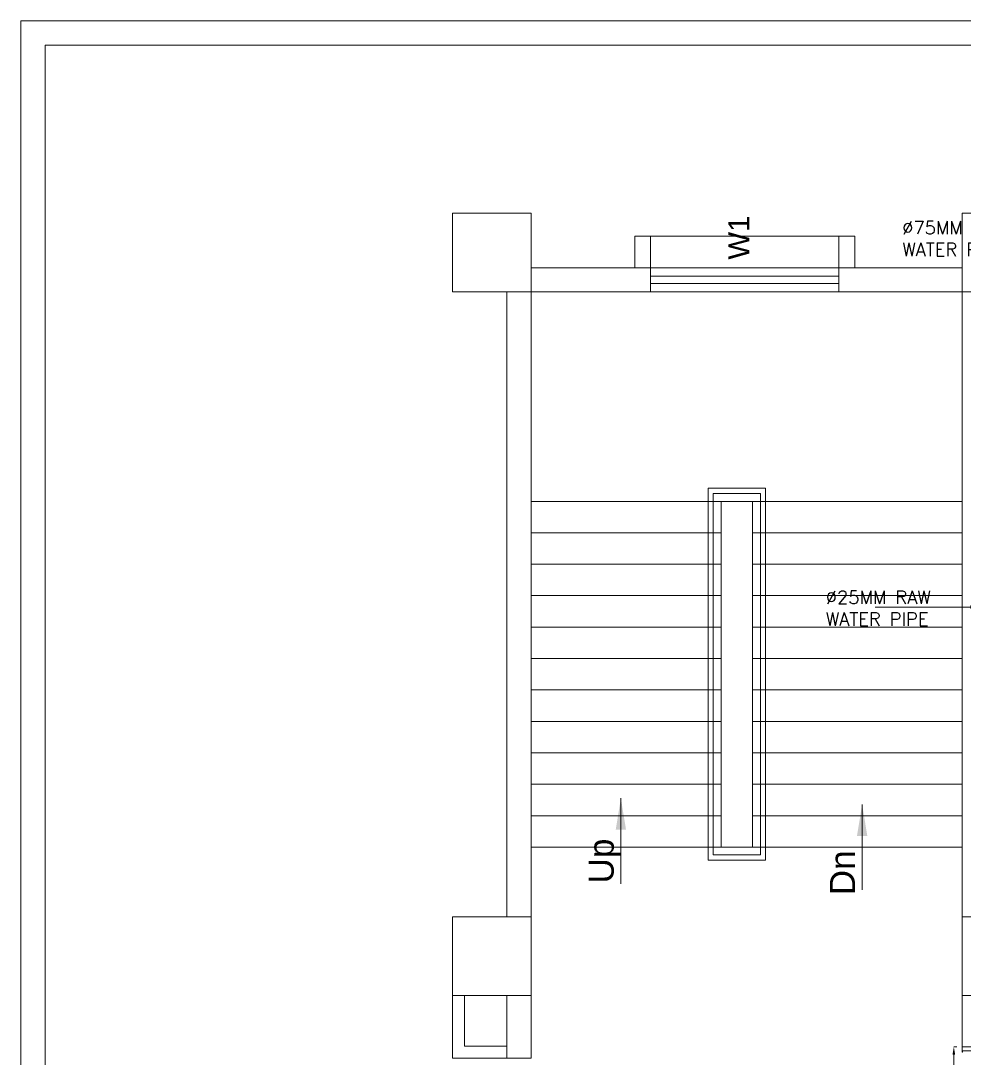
# Model space of a CAD drawing. Extents: x 3505867 to 4040009, y -660366 to -590408.
# Drawn here: x 3505867 to 3514875, y -603838 to -593937 of the extents above; entities that cross this region are included whole.
import ezdxf
from ezdxf import colors
from ezdxf.entities.mleader import LeaderData, LeaderLine
from ezdxf.enums import TextEntityAlignment as Align
from ezdxf.math import Vec2, Vec3

# ---------------------------------------------------------------- set-up
doc = ezdxf.new("R2010")
doc.units = 0
doc.header["$LTSCALE"] = 6
doc.header["$MEASUREMENT"] = 0
doc.layers.get('0').update_dxf_attribs({"linetype": 'CONTINUOUS', "lineweight": 0})
doc.layers.get('Defpoints').update_dxf_attribs({"linetype": 'CONTINUOUS', "lineweight": 0})
for name, color, linetype, lineweight in [('BLOCK HACTH', 10, 'CONTINUOUS', 0), ('Chajja', 7, 'CONTINUOUS', 0), ('COL', 5, 'CONTINUOUS', 0), ('DIM', 7, 'CONTINUOUS', 0), ('Double Leaf Door', 4, 'CONTINUOUS', 0), ('JOINERY', 7, 'CONTINUOUS', 0), ('PHE-SP', 1, 'CONTINUOUS', 0), ('PL- WASTE PIPE', 6, 'CONTINUOUS', 0), ('PL-RA WATER SUPPLY PIPE', 100, 'CONTINUOUS', 0), ('Railing', 21, 'CONTINUOUS', 0), ('Staircase', 7, 'CONTINUOUS', 0), ('WALL', 10, 'CONTINUOUS', 0), ('walls', 1, 'CONTINUOUS', 0), ('Window', 161, 'CONTINUOUS', 0)]:
    doc.layers.add(name, color=color, linetype=linetype, lineweight=lineweight)
doc.styles.add('ARI', font='arial.ttf')
doc.styles.add('ARIAL', font='arial.ttf')
doc.styles.add('ROMANS', font='romans.shx')
doc.styles.get("Standard").update_dxf_attribs({"font": 'SIMPLEX'})
doc.dimstyles.new('AEPL1', dxfattribs={"dimtxt": 100, "dimasz": 75, "dimexe": 1.25, "dimexo": 50, "dimtad": 0, "dimdec": 0, "dimtxsty": 'ROMANS', "dimcen": 2.5, "dimclrd": 7, "dimclre": 7, "dimadec": 0, "dimazin": 0, "dimtfac": 1, "dimtdec": 0, "dimtmove": 0, "dimatfit": 3, "dimfxl": 1, "dimlwd": 0, "dimlwe": 0, "dimarcsym": 0})
doc.dimstyles.new('int. dim', dxfattribs={"dimtxt": 900, "dimasz": 450, "dimexe": 150, "dimexo": 150, "dimgap": 150, "dimtad": 0, "dimdec": 0, "dimzin": 12, "dimdsep": 46, "dimtxsty": 'ARI', "dimblk": 'ARCHTICK', "dimcen": 1.5, "dimdle": 150, "dimclrd": 256, "dimclre": 256, "dimclrt": 7, "dimazin": 0, "dimtfac": 1, "dimtdec": 0, "dimtix": 1, "dimtmove": 2, "dimatfit": 3, "dimfxl": 1, "dimtolj": 1, "dimtzin": 0, "dimlwd": -1, "dimlwe": -1, "dimarcsym": 0})

# ---------------------------------------------------------------- blocks, each defined once
blk = doc.blocks.new('_ArchTick')
at = {"color": 0, "linetype": 'ByBlock', "const_width": 0.15}
blk.add_lwpolyline([(-0.5, -0.5), (0.5, 0.5)], dxfattribs=at)
blk = doc.blocks.new('1800x100')
at = {"layer": 'Double Leaf Door'}
for points in [[(101627.9, -31394.5), (101632.8, -31394.5), (101632.8, -31098), (101627.9, -31098)], [(101671.5, -31098), (101666.6, -31098), (101666.6, -31394.5), (101671.5, -31394.5)], [(103255.9, -31098), (103260.9, -31098), (103260.9, -31394.5), (103255.9, -31394.5)], [(103299.6, -31394.5), (103294.6, -31394.5), (103294.6, -31098), (103299.6, -31098)]]:
    blk.add_hatch(color=6, dxfattribs=at).paths.add_polyline_path(points)
at = {"layer": 'Double Leaf Door', "color": 8}
for p, q in [((101613.5, -30961.8), (101613.5, -30979.7)), ((101627.9, -30959.8), (101615.5, -30959.8)), ((101615.5, -30981.7), (101627.9, -30981.7)), ((101627.9, -31558.5), (101627.9, -30904.2)), ((101627.9, -30904.2), (101671.5, -30904.2)), ((101627.9, -30959.8), (101627.9, -30981.7)), ((101649.7, -31098), (101649.7, -30904.2)), ((101671.5, -30904.2), (101671.5, -31558.5)), ((103299.6, -30904.2), (103255.9, -30904.2)), ((103255.9, -30904.2), (103255.9, -31558.5)), ((103277.8, -31098), (103277.8, -30904.2)), ((103299.6, -31558.5), (103299.6, -30904.2)), ((103299.6, -30959.8), (103312, -30959.8)), ((103299.6, -30959.8), (103299.6, -30981.7)), ((103312, -30981.7), (103299.6, -30981.7)), ((103314, -30961.8), (103314, -30979.7)), ((101649.7, -31558.5), (101649.7, -31394.5)), ((103277.8, -31558.5), (103277.8, -31394.5)), ((101583.7, -31558.5), (101583.7, -31658.5)), ((101623.9, -31558.5), (101583.7, -31558.5)), ((101585.7, -31560.5), (101585.7, -31656.5)), ((101621.9, -31560.5), (101585.7, -31560.5)), ((101621.9, -31655.5), (101621.9, -31560.5)), ((101623.9, -31653.5), (101623.9, -31558.5)), ((101671.5, -31558.5), (101627.9, -31558.5)), ((103255.9, -31558.5), (103299.6, -31558.5)), ((103303.6, -31653.5), (103303.6, -31558.5)), ((103303.6, -31558.5), (103343.7, -31558.5)), ((103305.5, -31655.5), (103305.5, -31560.5)), ((103305.5, -31560.5), (103341.8, -31560.5)), ((103341.8, -31560.5), (103341.8, -31656.5)), ((103343.7, -31558.5), (103343.7, -31658.5)), ((101583.7, -31658.5), (101623.9, -31658.5)), ((101585.7, -31656.5), (101623.9, -31656.5)), ((101633.8, -31655.5), (101621.9, -31655.5)), ((101635.8, -31653.5), (101623.9, -31653.5)), ((101623.9, -31656.5), (101633.8, -31656.5)), ((101623.9, -31658.5), (101635.8, -31658.5)), ((101633.8, -31656.5), (101633.8, -31655.5)), ((101635.8, -31658.5), (101635.8, -31653.5)), ((103291.6, -31658.5), (103291.6, -31653.5)), ((103291.6, -31653.5), (103303.6, -31653.5)), ((103303.6, -31658.5), (103291.6, -31658.5)), ((103293.6, -31656.5), (103293.6, -31655.5)), ((103293.6, -31655.5), (103305.5, -31655.5)), ((103303.6, -31656.5), (103293.6, -31656.5)), ((103341.8, -31656.5), (103303.6, -31656.5)), ((103343.7, -31658.5), (103303.6, -31658.5))]:
    blk.add_line(p, q, dxfattribs=at)
at = {"layer": 'Double Leaf Door', "color": 6}
for p, q in [((101671.5, -31098), (101627.9, -31098)), ((101627.9, -31098), (101627.9, -31394.5)), ((101632.8, -31394.5), (101632.8, -31098)), ((101666.6, -31394.5), (101666.6, -31098)), ((101671.5, -31394.5), (101671.5, -31098)), ((103255.9, -31394.5), (103255.9, -31098)), ((103255.9, -31098), (103299.6, -31098)), ((103260.9, -31394.5), (103260.9, -31098)), ((103294.6, -31394.5), (103294.6, -31098)), ((103299.6, -31098), (103299.6, -31394.5)), ((101627.9, -31394.5), (101671.5, -31394.5)), ((103299.6, -31394.5), (103255.9, -31394.5))]:
    blk.add_line(p, q, dxfattribs=at)
at = {"layer": 'Double Leaf Door', "color": 6, "ltscale": 100}
for p, q in [((101666.6, -31098), (101666.6, -31394.5)), ((103260.9, -31098), (103260.9, -31394.5))]:
    blk.add_line(p, q, dxfattribs=at)
at = {"layer": 'Double Leaf Door', "color": 6}
for points in [[(101627.9, -31098), (101627.9, -31394.5), (101632.8, -31394.5), (101632.8, -31098), (101627.9, -31098)], [(101671.5, -31098), (101671.5, -31394.5), (101666.6, -31394.5), (101666.6, -31098), (101671.5, -31098)], [(103255.9, -31098), (103255.9, -31394.5), (103260.9, -31394.5), (103260.9, -31098), (103255.9, -31098)], [(103299.6, -31098), (103299.6, -31394.5), (103294.6, -31394.5), (103294.6, -31098), (103299.6, -31098)]]:
    blk.add_lwpolyline(points, dxfattribs=at)
at = {"layer": 'Double Leaf Door', "ltscale": 5000}
for points in [[(101627.9, -31098), (101627.9, -31394.5), (101632.8, -31394.5), (101632.8, -31098), (101627.9, -31098)], [(103299.6, -31098), (103299.6, -31394.5), (103294.6, -31394.5), (103294.6, -31098), (103299.6, -31098)]]:
    blk.add_lwpolyline(points, dxfattribs=at)
at = {"layer": 'Double Leaf Door', "color": 8}
for centre, radius, start, end in [((101613.5, -30970.7), 3.72, 90, 270), ((101615.5, -30961.8), 1.98, 90, 180), ((101615.5, -30979.7), 1.98, 180, 270), ((101601.6, -31795.7), 894.2, 15.3848, 85.51147), ((103268.8, -31726.5), 822.4, 90.89566, 168.20807), ((103312, -30961.8), 1.98, 0, 90), ((103312, -30979.7), 1.98, 270, 0), ((103314, -30970.7), 3.72, 270, 90)]:
    blk.add_arc(centre, radius, start, end, dxfattribs=at)
blk = doc.blocks.new('*D607')
at = {"layer": 'Defpoints', "color": 0, "linetype": 'ByBlock', "transparency": 16777216}
for p in [(-28940, 10209.7), (-29018.3, 8449.7), (-28940, 8449.7)]:
    blk.add_point(p, dxfattribs=at)
at = {"layer": 'DIM', "color": 7, "linetype": 'ByBlock', "lineweight": 0, "transparency": 16777216}
for p, q in [((-28990, 10209.7), (-29019.5, 10209.7)), ((-29018.3, 10134.7), (-29018.3, 9499.3)), ((-29018.3, 8524.7), (-29018.3, 9160)), ((-28990, 8449.7), (-29019.5, 8449.7))]:
    blk.add_line(p, q, dxfattribs=at)
at = {"layer": 'DIM', "color": 7, "linetype": 'ByBlock', "transparency": 16777216}
for points in [[(-29030.8, 10134.7), (-29005.8, 10134.7), (-29018.3, 10209.7)], [(-29030.8, 8524.7), (-29005.8, 8524.7), (-29018.3, 8449.7)]]:
    blk.add_solid(points, dxfattribs=at)
at = {"layer": 'DIM', "color": 0, "linetype": 'ByBlock', "transparency": 16777216, "insert": (-29018.3, 9329.7), "char_height": 100, "attachment_point": 5, "rotation": 90, "style": 'ROMANS'}
blk.add_mtext('1760', dxfattribs=at)
blk = doc.blocks.new('CIVIL IVF')
at = {"layer": 'BLOCK HACTH', "color": 8}
blk.add_lwpolyline([(-31240, 12115.2), (-30940, 12115.2), (-30940, 15415.2), (-31240, 15415.2)], close=True, dxfattribs=at)
at = {"layer": 'Chajja', "color": 8, "linetype": 'ByBlock'}
blk.add_line((-31915, 17945.2), (-30115, 17945.2), dxfattribs=at)
for points in [[(-32065, 17645.2), (-32065, 17945.2), (-31915, 17945.2), (-31915, 17645.2)], [(-30115, 17645.2), (-30115, 17945.2), (-29965, 17945.2), (-29965, 17645.2)]]:
    blk.add_lwpolyline(points, dxfattribs=at)
at = {"layer": 'COL', "color": 8}
for points in [[(-33055, 17415.2), (-33805, 17415.2), (-33805, 18165.2), (-33055, 18165.2)], [(-28940, 17415.2), (-28190, 17415.2), (-28190, 18165.2), (-28940, 18165.2)], [(-33805, 10700.2), (-33055, 10700.2), (-33055, 11450.2), (-33805, 11450.2)], [(-28940, 10700.2), (-28190, 10700.2), (-28190, 11450.2), (-28940, 11450.2)]]:
    blk.add_lwpolyline(points, close=True, dxfattribs=at)
at = {"layer": 'Railing', "color": 8}
for points in [[(-31365, 11990.2), (-30815, 11990.2), (-30815, 15540.2), (-31365, 15540.2)], [(-31315, 12040.2), (-30865, 12040.2), (-30865, 15490.2), (-31315, 15490.2)]]:
    blk.add_lwpolyline(points, close=True, dxfattribs=at)
at = {"layer": 'Staircase', "color": 8, "linetype": 'Continuous'}
for p, q in [((-31240, 15415.2), (-33055, 15415.2)), ((-30940, 15415.2), (-28940, 15415.2)), ((-31240, 15115.2), (-33055, 15115.2)), ((-30940, 15115.2), (-28940, 15115.2)), ((-31240, 14815.2), (-33055, 14815.2)), ((-30940, 14815.2), (-28940, 14815.2)), ((-31240, 14515.2), (-33055, 14515.2)), ((-30940, 14515.2), (-28940, 14515.2)), ((-31240, 14215.2), (-33055, 14215.2)), ((-30940, 14215.2), (-28940, 14215.2)), ((-31240, 13915.2), (-33055, 13915.2)), ((-30940, 13915.2), (-28940, 13915.2)), ((-31240, 13615.2), (-33055, 13615.2)), ((-30940, 13615.2), (-28940, 13615.2)), ((-31240, 13315.2), (-33055, 13315.2)), ((-30940, 13315.2), (-28940, 13315.2)), ((-31240, 13015.2), (-33055, 13015.2)), ((-30940, 13015.2), (-28940, 13015.2)), ((-31240, 12715.2), (-33055, 12715.2)), ((-30940, 12715.2), (-28940, 12715.2)), ((-31240, 12415.2), (-33055, 12415.2)), ((-30940, 12415.2), (-28940, 12415.2)), ((-31240, 12115.2), (-33055, 12115.2)), ((-30940, 12115.2), (-28940, 12115.2))]:
    blk.add_line(p, q, dxfattribs=at)
at = {"layer": 'WALL', "color": 8, "linetype": 'ByBlock'}
for p, q in [((-28940, 17645.2), (-33055, 17645.2)), ((-33285, 17415.2), (-33285, 11450.2)), ((-33055, 17415.2), (-33055, 11450.2)), ((-28940, 17415.2), (-33055, 17415.2)), ((-28940, 17415.2), (-28940, 11450.2)), ((-33285, 10700.2), (-33285, 10100.2)), ((-33055, 10700.2), (-33055, 10100.2)), ((-28940, 10699.2), (-28940, 10700.2)), ((-28940, 10209.7), (-28940, 10699.2))]:
    blk.add_line(p, q, dxfattribs=at)
at = {"layer": 'WALL', "color": 8, "lineweight": 0}
blk.add_line((-28940, 10209.7), (-28710, 10209.7), dxfattribs=at)
at = {"layer": 'WALL', "color": 8, "linetype": 'ByBlock'}
for points in [[(-28940, 10700.2), (-28940, 17415.2), (-26110, 17415.2)], [(-33805, 10700.2), (-33805, 10100.2), (-33285, 10100.2)], [(-33690, 10700.2), (-33690, 10215.2), (-33285, 10215.2)]]:
    blk.add_lwpolyline(points, dxfattribs=at)
at = {"layer": 'walls', "color": 8, "linetype": 'Continuous'}
blk.add_line((-33055, 10100.2), (-33285, 10100.2), dxfattribs=at)
at = {"layer": 'Window', "color": 8, "linetype": 'Continuous'}
for points in [[(-30115, 17645.2), (-30115, 17415.2), (-31915, 17415.2), (-31915, 17645.2)], [(-30115, 17565.2), (-30115, 17495.2), (-31915, 17495.2), (-31915, 17565.2)]]:
    blk.add_lwpolyline(points, close=True, dxfattribs=at)
at = {"layer": 'Double Leaf Door', "color": 8, "rotation": 270}
blk.add_blockref('1800x100', (2718.5, 111793.4), dxfattribs=at)
at = {"layer": 'JOINERY', "color": 8, "style": 'ARIAL', "width": 1}
blk.add_text('W1', height=200, rotation=90, dxfattribs=at).set_placement((-30970.7, 17722.6))
at = {"layer": 'Staircase', "color": 8, "style": 'ARIAL'}
for s, p in [('Up', (-32265.6, 11982.2)), ('Dn', (-29962, 11869.7))]:
    blk.add_text(s, height=240, rotation=90, dxfattribs=at).set_placement(p, align=Align.CENTER)
at = {"layer": 'DIM', "color": 8, "linetype": 'ByBlock'}
dim = blk.add_linear_dim(base=(-29018.3, 8449.7), p1=(-28940, 10209.7), p2=(-28940, 8449.7), angle=90, dimstyle='AEPL1', dxfattribs=at)
dim.commit()
dim.dimension.update_dxf_attribs({"geometry": '*D607', "text_midpoint": (-29018.3, 9329.7)})
at = {"layer": 'Staircase', "color": 8}
for points in [[(-32197.3, 12580.9, -101230.8), (-32197.3, 11765.5, -101230.8)], [(-29893.7, 12522.1, -101230.8), (-29893.7, 11706.7, -101230.8)]]:
    blk.add_leader(points, dimstyle='int. dim', override={"dimasz": 300, "dimgap": 70, "dimtad": 0}, dxfattribs=at)
blk = doc.blocks.new('ETWER')
at = {"layer": 'PL- WASTE PIPE', "linetype": 'ByBlock', "lineweight": 0, "ltscale": 5, "insert": (4294.1, 17853.9), "char_height": 125, "width": 1332.591, "attachment_point": 1, "style": 'ROMANS'}
blk.add_mtext('%%c75MM WASTE WATER PIPE', dxfattribs=at)
at = {"layer": 'PL-RA WATER SUPPLY PIPE', "lineweight": 0, "ltscale": 0.01, "insert": (3564.1, 14326.7), "char_height": 125, "width": 1332.591, "attachment_point": 1, "style": 'ROMANS'}
blk.add_mtext('%%c25MM RAW WATER PIPE', dxfattribs=at)
at = {"layer": 'PL-RA WATER SUPPLY PIPE', "ltscale": 0.01}
ml = blk.add_multileader_mtext('Standard', dxfattribs=at)
ml.set_content(' ', color=256)
ml.set_leader_properties()
ml.build(insert=Vec2(0, 0))
ml.multileader.update_dxf_attribs({"text_right_attachment_type": 6, "dogleg_length": 481.5, "arrow_head_size": 100})
ctx = ml.context
ctx.base_point, ctx.char_height, ctx.arrow_head_size, ctx.landing_gap_size, ctx.plane_origin, ctx.plane_x_axis = Vec3(4016.3, 14230.4), 100, 100, 50, Vec3(5251.5, 14170.4), Vec3(-1, 0)
ctx.right_attachment = 6
notes = []
notes.append((ctx, [(0, (1, 1, 0), (4597.9, 14170.4), (-1, 0), 481.5, [(0, [(5043.3, 14170.4)], 0, [])])]))
ctx.mtext.insert, ctx.mtext.flow_direction = Vec3(4066.3, 14290.4), 5
for ctx, leaders in notes:
    for number, flags, end, landing, length, lines in leaders:
        leader = LeaderData()
        leader.index, (leader.has_last_leader_line, leader.has_dogleg_vector, leader.attachment_direction) = number, flags
        leader.last_leader_point, leader.dogleg_vector, leader.dogleg_length = Vec3(end), Vec3(landing), length
        for number, points, colour, breaks in lines:
            line = LeaderLine()
            line.index, line.vertices, line.color, line.breaks = number, Vec3.list(points), colors.encode_raw_color(colour), breaks
            leader.lines.append(line)
        ctx.leaders.append(leader)

msp = doc.modelspace()

# ---------------------------------------------------------------- linework, layer by layer
for points in [[(3550948.2, -593936.6), (3550948.2, -625948), (3505867, -625948), (3505867, -593936.6)], [(3550716.3, -594168.4), (3550716.3, -625716.2), (3506098.8, -625716.2), (3506098.8, -594168.4)]]:
    msp.add_lwpolyline(points, close=True)

# ---------------------------------------------------------------- block references
at = {"linetype": 'ByBlock'}
msp.add_blockref('CIVIL IVF', (3543794, -613938.4), dxfattribs=at)
at = {"layer": 'PHE-SP', "color": 0, "linetype": 'ByBlock'}
msp.add_blockref('ETWER', (3509989, -613703.2), dxfattribs=at)

doc.saveas('drawing.dxf')
